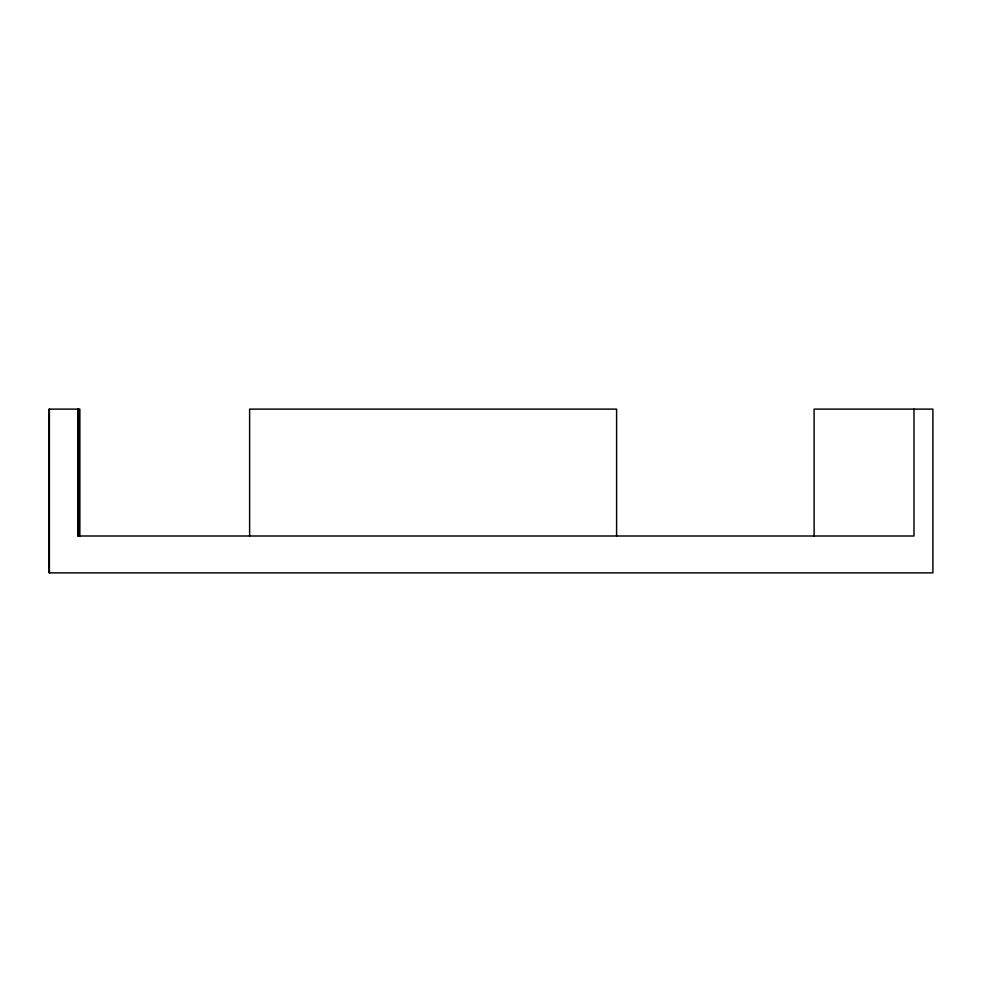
<?xml version="1.0" encoding="UTF-8"?>
<svg xmlns="http://www.w3.org/2000/svg" width="982" height="982" viewBox="0 0 982 982"><rect width="100%" height="100%" fill="white"/><g stroke="black" fill="none" stroke-linecap="round" stroke-linejoin="round"><path stroke-width="1.47" d="M913.984 409.126L913.984 536L77.787 536L77.787 409.126M814.115 536L814.115 409.126L932.9 409.126L932.9 572.874L49.1 572.874L49.1 409.126L79.861 409.126L79.861 536M616.598 536L616.598 409.126L249.612 409.126L249.612 536M78.732 409.126L78.732 536M78.106 409.126L78.106 536M49.395 409.126L49.395 572.874"/></g></svg>
